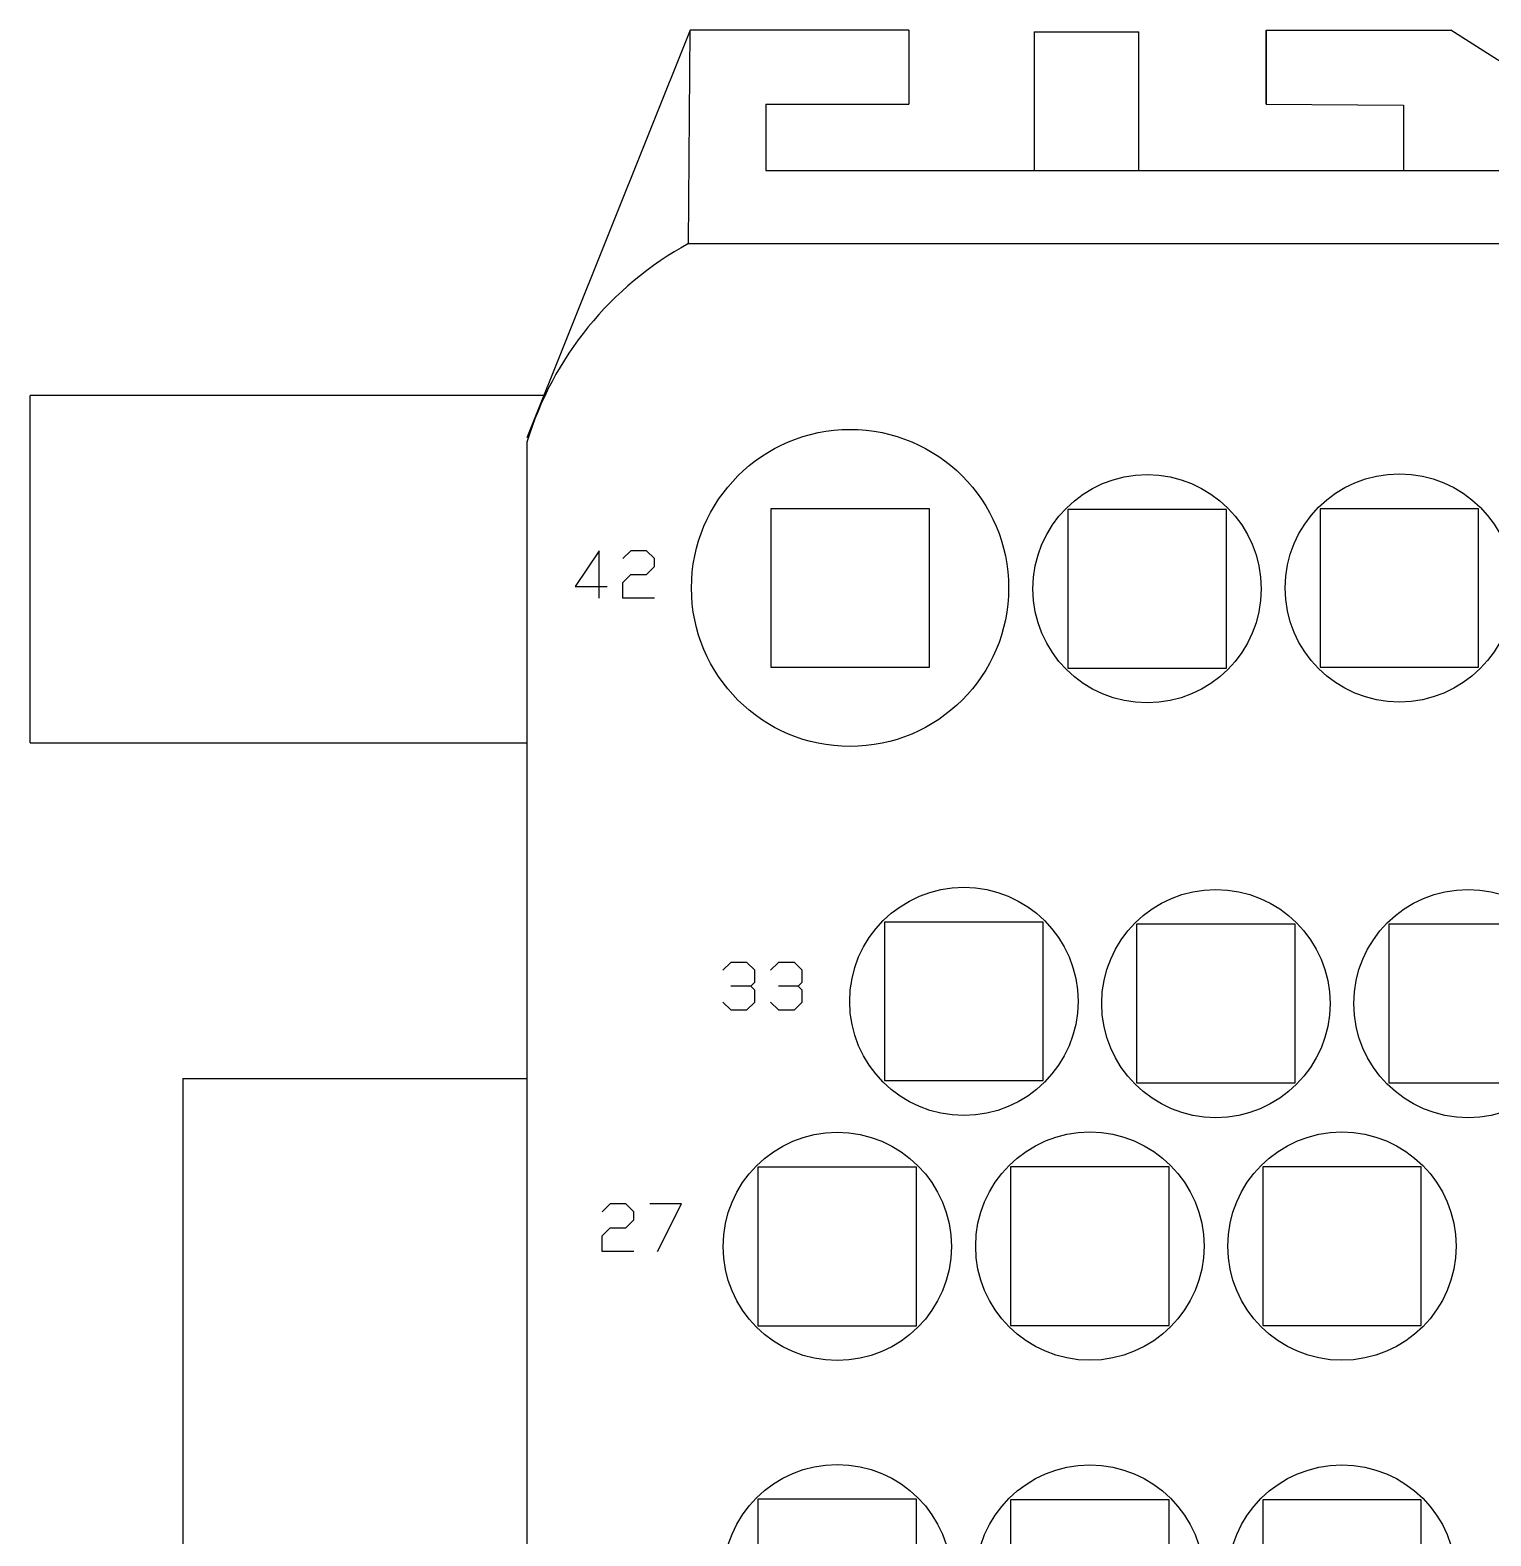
# Model space of a CAD drawing. Header units: millimetres. Extents: x -1 to 4489, y 0 to 1364.
# Drawn here: x 2675 to 2726.8, y 301.2 to 354.7 of the extents above; entities that cross this region are included whole.
import ezdxf

# ---------------------------------------------------------------- set-up
doc = ezdxf.new("R2010")
doc.units = ezdxf.units.MM
doc.layers.add('SYMBOLS', color=7, linetype='Continuous')

# ---------------------------------------------------------------- blocks, each defined once
blk = doc.blocks.new('418550588')
at = {"layer": 'SYMBOLS', "color": 7}
for points in [[(41.626, 151.362), (31.331, 125.642)], [(41.528, 137.892), (41.626, 151.362)], [(55.417, 151.362), (41.626, 151.362)], [(55.417, 151.362), (55.417, 146.682)], [(63.325, 151.252), (63.325, 142.502)], [(63.325, 151.252), (69.933, 151.252)], [(69.933, 142.502), (69.933, 151.252)], [(77.943, 146.682), (77.943, 151.362)], [(77.943, 151.362), (77.943, 146.682)], [(77.943, 151.362), (89.603, 151.362)], [(103.523, 142.502), (89.603, 151.362)], [(46.389, 146.682), (46.389, 142.502)], [(46.389, 146.682), (55.417, 146.682)], [(77.943, 146.682), (86.623, 146.632)], [(86.623, 146.632), (86.623, 142.502)], [(46.389, 142.502), (118.143, 142.502)], [(41.528, 137.892), (194.763, 137.892)], [(32.501, 128.312), (0, 128.312)], [(0, 106.402), (0, 128.312)], [(31.331, 125.362), (31.331, 2.949)], [(46.711, 111.172), (56.711, 111.172), (56.711, 121.172), (46.711, 121.172), (46.711, 111.172)], [(65.443, 111.122), (75.443, 111.122), (75.443, 121.122), (65.443, 121.122), (65.443, 111.122)], [(81.353, 111.172), (91.353, 111.172), (91.353, 121.172), (81.353, 121.172), (81.353, 111.172)], [(35.883, 115.522), (35.883, 118.522), (34.383, 116.272), (36.383, 116.272)], [(39.383, 115.522), (37.384, 115.522), (37.384, 116.522), (37.884, 117.022), (38.883, 117.022), (39.383, 117.522), (39.383, 118.022), (38.883, 118.522), (37.884, 118.522), (37.384, 118.022)], [(0, 106.402), (31.331, 106.402)], [(53.887, 85.092), (63.887, 85.092), (63.887, 95.092), (53.887, 95.092), (53.887, 85.092)], [(69.783, 84.952), (79.783, 84.952), (79.783, 94.952), (69.783, 94.952), (69.783, 84.952)], [(85.683, 84.952), (95.683, 84.952), (95.683, 94.952), (85.683, 94.952), (85.683, 84.952)], [(45.447, 91.052), (45.696, 91.302), (45.696, 92.052), (45.197, 92.552), (44.197, 92.552), (43.697, 92.052)], [(48.447, 91.052), (48.697, 91.302), (48.697, 92.052), (48.197, 92.552), (47.197, 92.552), (46.697, 92.052)], [(43.697, 90.052), (44.197, 89.552), (45.197, 89.552), (45.696, 90.052), (45.696, 90.802), (45.447, 91.052), (44.197, 91.052)], [(46.697, 90.052), (47.197, 89.552), (48.197, 89.552), (48.697, 90.052), (48.697, 90.802), (48.447, 91.052), (47.197, 91.052)], [(9.63, 85.222), (31.331, 85.222)], [(9.63, 85.222), (9.63, 43.094)], [(45.903, 69.632), (55.903, 69.632), (55.903, 79.632), (45.903, 79.632), (45.903, 69.632)], [(61.837, 69.652), (71.833, 69.652), (71.833, 79.652), (61.837, 79.652), (61.837, 69.652)], [(77.733, 69.652), (87.733, 69.652), (87.733, 79.652), (77.733, 79.652), (77.733, 69.652)], [(38.076, 74.312), (36.077, 74.312), (36.077, 75.312), (36.577, 75.812), (37.577, 75.812), (38.076, 76.312), (38.076, 76.812), (37.577, 77.312), (36.577, 77.312), (36.077, 76.812)], [(39.577, 74.312), (41.077, 77.312), (39.077, 77.312)], [(45.903, 48.679), (55.903, 48.679), (55.903, 58.682), (45.903, 58.682), (45.903, 48.679)], [(61.837, 48.656), (71.833, 48.656), (71.833, 58.652), (61.837, 58.652), (61.837, 48.656)], [(77.733, 48.656), (87.733, 48.656), (87.733, 58.652), (77.733, 58.652), (77.733, 48.656)]]:
    blk.add_lwpolyline(points, dxfattribs=at)
for centre, radius in [((51.711, 116.172), 10), ((70.443, 116.122), 7.2), ((86.353, 116.172), 7.2), ((58.887, 90.092), 7.2), ((74.783, 89.952), 7.2), ((90.683, 89.952), 7.2), ((50.903, 74.632), 7.2), ((66.833, 74.652), 7.2), ((82.733, 74.652), 7.2), ((50.903, 53.682), 7.2), ((66.833, 53.652), 7.2), ((82.733, 53.652), 7.2)]:
    blk.add_circle(centre, radius, dxfattribs=at)
blk.add_arc((51.671, 119.222), 21.247, 118.52, 163.2, dxfattribs=at)

msp = doc.modelspace()

# ---------------------------------------------------------------- block references
at = {"xscale": 0.5625, "yscale": 0.5625}
msp.add_blockref('418550588', (2674.997, 269.511), dxfattribs=at)

doc.saveas('drawing.dxf')
